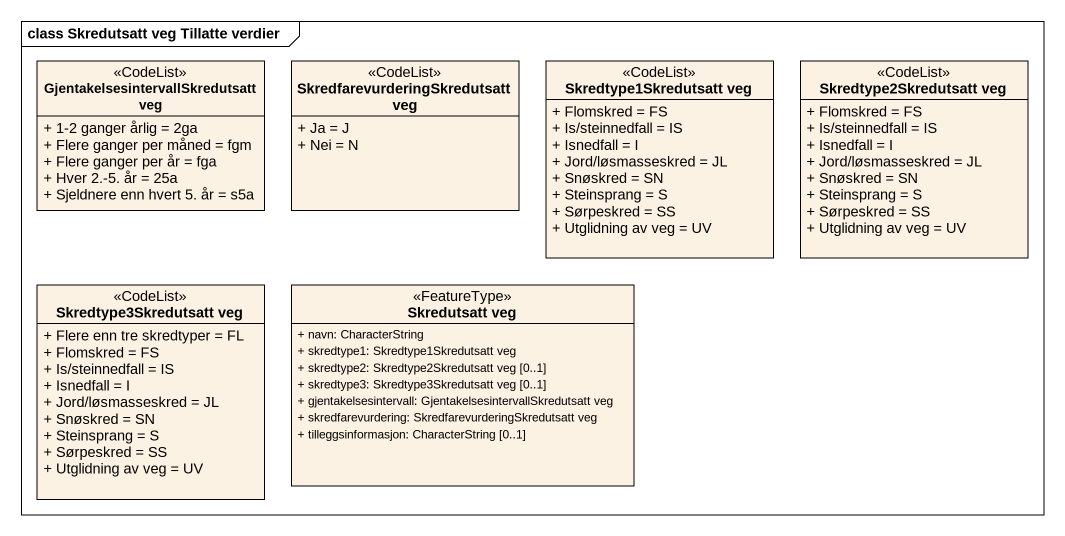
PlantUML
@startuml
mainframe class Skredutsatt veg Tillatte verdier
hide circle
hide empty members
skinparam classAttributeIconSize 0
class "GjentakelsesintervallSkredutsatt veg" as GjentakelsesintervallSkredut <<CodeList>> {
  + 1-2 ganger årlig = 2ga
  + Flere ganger per måned = fgm
  + Flere ganger per år = fga
  + Hver 2.-5. år = 25a
  + Sjeldnere enn hvert 5. år = s5a
}
class "SkredfarevurderingSkredutsatt veg" as SkredfarevurderingSkredutsat <<CodeList>> {
  + Ja = J
  + Nei = N
}
class "Skredtype1Skredutsatt veg" as Skredtype1Skredutsatt_veg <<CodeList>> {
  + Flomskred = FS
  + Is/steinnedfall = IS
  + Isnedfall = I
  + Jord/løsmasseskred = JL
  + Snøskred = SN
  + Steinsprang = S
  + Sørpeskred = SS
  + Utglidning av veg = UV
}
class "Skredtype2Skredutsatt veg" as Skredtype2Skredutsatt_veg <<CodeList>> {
  + Flomskred = FS
  + Is/steinnedfall = IS
  + Isnedfall = I
  + Jord/løsmasseskred = JL
  + Snøskred = SN
  + Steinsprang = S
  + Sørpeskred = SS
  + Utglidning av veg = UV
}
class "Skredtype3Skredutsatt veg" as Skredtype3Skredutsatt_veg <<CodeList>> {
  + Flere enn tre skredtyper = FL
  + Flomskred = FS
  + Is/steinnedfall = IS
  + Isnedfall = I
  + Jord/løsmasseskred = JL
  + Snøskred = SN
  + Steinsprang = S
  + Sørpeskred = SS
  + Utglidning av veg = UV
}
class "Skredutsatt veg" as Skredutsatt_veg <<FeatureType>> {
  + navn: CharacterString
  + skredtype1: Skredtype1Skredutsatt veg
  + skredtype2: Skredtype2Skredutsatt veg [0..1]
  + skredtype3: Skredtype3Skredutsatt veg [0..1]
  + gjentakelsesintervall: GjentakelsesintervallSkredutsatt veg
  + skredfarevurdering: SkredfarevurderingSkredutsatt veg
  + tilleggsinformasjon: CharacterString [0..1]
}
@enduml
